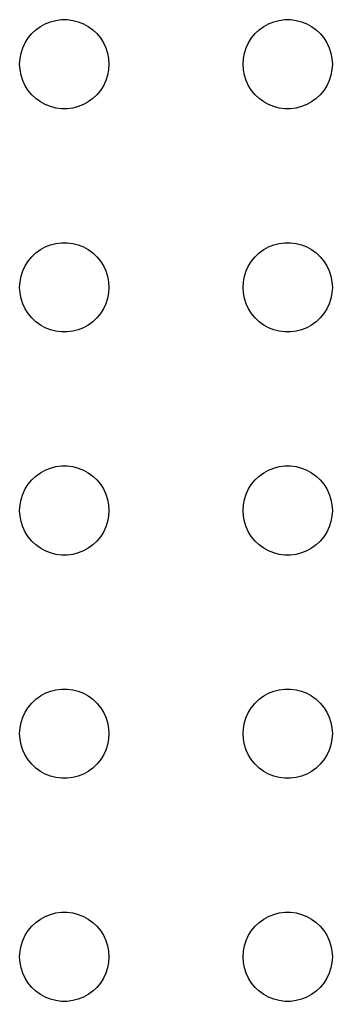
# Model space of a CAD drawing. Header units: metres. Extents: x -142 to 142, y -142 to 142.
# Drawn here: x -78 to -57, y -3 to 63 of the extents above; entities that cross this region are included whole.
import ezdxf

# ---------------------------------------------------------------- set-up
doc = ezdxf.new("R2010")
doc.units = ezdxf.units.M

msp = doc.modelspace()

# ---------------------------------------------------------------- linework, layer by layer
for p, q in [((-76.6075, 62.533), (-76.2773, 62.7145)), ((-76.2773, 62.7145), (-75.927, 62.8532)), ((-75.927, 62.8532), (-75.5621, 62.9469)), ((-75.5621, 62.9469), (-75.1884, 62.9941)), ((-75.1884, 62.9941), (-74.8116, 62.9941)), ((-74.8116, 62.9941), (-74.4379, 62.9469)), ((-74.4379, 62.9469), (-74.073, 62.8532)), ((-74.073, 62.8532), (-73.7227, 62.7145)), ((-73.7227, 62.7145), (-73.3925, 62.533)), ((-61.6075, 62.533), (-61.2773, 62.7145)), ((-61.2773, 62.7145), (-60.927, 62.8532)), ((-60.927, 62.8532), (-60.5621, 62.9469)), ((-60.5621, 62.9469), (-60.1884, 62.9941)), ((-60.1884, 62.9941), (-59.8116, 62.9941)), ((-59.8116, 62.9941), (-59.4379, 62.9469)), ((-59.4379, 62.9469), (-59.0729, 62.8532)), ((-59.0729, 62.8532), (-58.7227, 62.7145)), ((-58.7227, 62.7145), (-58.3925, 62.533)), ((-77.427, 61.7634), (-77.1869, 62.0536)), ((-77.1869, 62.0536), (-76.9123, 62.3115)), ((-76.9123, 62.3115), (-76.6075, 62.533)), ((-73.3925, 62.533), (-73.0877, 62.3115)), ((-73.0877, 62.3115), (-72.8131, 62.0536)), ((-72.8131, 62.0536), (-72.573, 61.7634)), ((-62.427, 61.7634), (-62.1869, 62.0536)), ((-62.1869, 62.0536), (-61.9123, 62.3115)), ((-61.9123, 62.3115), (-61.6075, 62.533)), ((-58.3925, 62.533), (-58.0877, 62.3115)), ((-58.0877, 62.3115), (-57.8131, 62.0536)), ((-57.8131, 62.0536), (-57.5729, 61.7634)), ((-77.7893, 61.1044), (-77.6289, 61.4453)), ((-77.6289, 61.4453), (-77.427, 61.7634)), ((-72.573, 61.7634), (-72.3711, 61.4453)), ((-72.3711, 61.4453), (-72.2107, 61.1044)), ((-62.7893, 61.1044), (-62.6289, 61.4453)), ((-62.6289, 61.4453), (-62.427, 61.7634)), ((-57.5729, 61.7634), (-57.3711, 61.4453)), ((-57.3711, 61.4453), (-57.2107, 61.1044)), ((-77.9763, 60.376), (-77.9057, 60.7461)), ((-77.9057, 60.7461), (-77.7893, 61.1044)), ((-72.2107, 61.1044), (-72.0943, 60.7461)), ((-72.0943, 60.7461), (-72.0237, 60.376)), ((-62.9763, 60.376), (-62.9057, 60.7461)), ((-62.9057, 60.7461), (-62.7893, 61.1044)), ((-57.2107, 61.1044), (-57.0942, 60.7461)), ((-57.0942, 60.7461), (-57.0237, 60.376)), ((-78, 60), (-77.9763, 60.376)), ((-72.0237, 60.376), (-72, 60)), ((-63, 60), (-62.9763, 60.376)), ((-57.0237, 60.376), (-57, 60)), ((-77.9763, 59.624), (-78, 60)), ((-77.9057, 59.2539), (-77.9763, 59.624)), ((-72.0237, 59.624), (-72.0943, 59.2539)), ((-72, 60), (-72.0237, 59.624)), ((-62.9763, 59.624), (-63, 60)), ((-62.9057, 59.2539), (-62.9763, 59.624)), ((-57.0237, 59.624), (-57.0942, 59.2539)), ((-57, 60), (-57.0237, 59.624)), ((-77.7893, 58.8956), (-77.9057, 59.2539)), ((-77.6289, 58.5547), (-77.7893, 58.8956)), ((-72.2107, 58.8956), (-72.3711, 58.5547)), ((-72.0943, 59.2539), (-72.2107, 58.8956)), ((-62.7893, 58.8956), (-62.9057, 59.2539)), ((-62.6289, 58.5547), (-62.7893, 58.8956)), ((-57.2107, 58.8956), (-57.3711, 58.5547)), ((-57.0942, 59.2539), (-57.2107, 58.8956)), ((-77.427, 58.2366), (-77.6289, 58.5547)), ((-77.1869, 57.9464), (-77.427, 58.2366)), ((-72.573, 58.2366), (-72.8131, 57.9464)), ((-72.3711, 58.5547), (-72.573, 58.2366)), ((-62.427, 58.2366), (-62.6289, 58.5547)), ((-62.1869, 57.9464), (-62.427, 58.2366)), ((-57.5729, 58.2366), (-57.8131, 57.9464)), ((-57.3711, 58.5547), (-57.5729, 58.2366)), ((-76.9123, 57.6885), (-77.1869, 57.9464)), ((-76.6075, 57.467), (-76.9123, 57.6885)), ((-76.2773, 57.2855), (-76.6075, 57.467)), ((-73.3925, 57.467), (-73.7227, 57.2855)), ((-73.0877, 57.6885), (-73.3925, 57.467)), ((-72.8131, 57.9464), (-73.0877, 57.6885)), ((-61.9123, 57.6885), (-62.1869, 57.9464)), ((-61.6075, 57.467), (-61.9123, 57.6885)), ((-61.2773, 57.2855), (-61.6075, 57.467)), ((-58.3925, 57.467), (-58.7227, 57.2855)), ((-58.0877, 57.6885), (-58.3925, 57.467)), ((-57.8131, 57.9464), (-58.0877, 57.6885)), ((-75.927, 57.1468), (-76.2773, 57.2855)), ((-75.5621, 57.0531), (-75.927, 57.1468)), ((-75.1884, 57.0059), (-75.5621, 57.0531)), ((-74.8116, 57.0059), (-75.1884, 57.0059)), ((-74.4379, 57.0531), (-74.8116, 57.0059)), ((-74.073, 57.1468), (-74.4379, 57.0531)), ((-73.7227, 57.2855), (-74.073, 57.1468)), ((-60.927, 57.1468), (-61.2773, 57.2855)), ((-60.5621, 57.0531), (-60.927, 57.1468)), ((-60.1884, 57.0059), (-60.5621, 57.0531)), ((-59.8116, 57.0059), (-60.1884, 57.0059)), ((-59.4379, 57.0531), (-59.8116, 57.0059)), ((-59.0729, 57.1468), (-59.4379, 57.0531)), ((-58.7227, 57.2855), (-59.0729, 57.1468)), ((-76.9123, 47.3115), (-76.6075, 47.533)), ((-76.6075, 47.533), (-76.2773, 47.7145)), ((-76.2773, 47.7145), (-75.927, 47.8532)), ((-75.927, 47.8532), (-75.5621, 47.9469)), ((-75.5621, 47.9469), (-75.1884, 47.9941)), ((-75.1884, 47.9941), (-74.8116, 47.9941)), ((-74.8116, 47.9941), (-74.4379, 47.9469)), ((-74.4379, 47.9469), (-74.073, 47.8532)), ((-74.073, 47.8532), (-73.7227, 47.7145)), ((-73.7227, 47.7145), (-73.3925, 47.533)), ((-73.3925, 47.533), (-73.0877, 47.3115)), ((-61.9123, 47.3115), (-61.6075, 47.533)), ((-61.6075, 47.533), (-61.2773, 47.7145)), ((-61.2773, 47.7145), (-60.927, 47.8532)), ((-60.927, 47.8532), (-60.5621, 47.9469)), ((-60.5621, 47.9469), (-60.1884, 47.9941)), ((-60.1884, 47.9941), (-59.8116, 47.9941)), ((-59.8116, 47.9941), (-59.4379, 47.9469)), ((-59.4379, 47.9469), (-59.0729, 47.8532)), ((-59.0729, 47.8532), (-58.7227, 47.7145)), ((-58.7227, 47.7145), (-58.3925, 47.533)), ((-58.3925, 47.533), (-58.0877, 47.3115)), ((-77.427, 46.7634), (-77.1869, 47.0536)), ((-77.1869, 47.0536), (-76.9123, 47.3115)), ((-73.0877, 47.3115), (-72.8131, 47.0536)), ((-72.8131, 47.0536), (-72.573, 46.7634)), ((-62.427, 46.7634), (-62.1869, 47.0536)), ((-62.1869, 47.0536), (-61.9123, 47.3115)), ((-58.0877, 47.3115), (-57.8131, 47.0536)), ((-57.8131, 47.0536), (-57.5729, 46.7634)), ((-77.7893, 46.1044), (-77.6289, 46.4453)), ((-77.6289, 46.4453), (-77.427, 46.7634)), ((-72.573, 46.7634), (-72.3711, 46.4453)), ((-72.3711, 46.4453), (-72.2107, 46.1044)), ((-62.7893, 46.1044), (-62.6289, 46.4453)), ((-62.6289, 46.4453), (-62.427, 46.7634)), ((-57.5729, 46.7634), (-57.3711, 46.4453)), ((-57.3711, 46.4453), (-57.2107, 46.1044)), ((-77.9763, 45.376), (-77.9057, 45.7461)), ((-77.9057, 45.7461), (-77.7893, 46.1044)), ((-72.2107, 46.1044), (-72.0943, 45.7461)), ((-72.0943, 45.7461), (-72.0237, 45.376)), ((-62.9763, 45.376), (-62.9057, 45.7461)), ((-62.9057, 45.7461), (-62.7893, 46.1044)), ((-57.2107, 46.1044), (-57.0942, 45.7461)), ((-57.0942, 45.7461), (-57.0237, 45.376)), ((-78, 45), (-77.9763, 45.376)), ((-77.9763, 44.624), (-78, 45)), ((-72.0237, 45.376), (-72, 45)), ((-72, 45), (-72.0237, 44.624)), ((-63, 45), (-62.9763, 45.376)), ((-62.9763, 44.624), (-63, 45)), ((-57.0237, 45.376), (-57, 45)), ((-57, 45), (-57.0237, 44.624)), ((-77.9057, 44.2539), (-77.9763, 44.624)), ((-77.7893, 43.8956), (-77.9057, 44.2539)), ((-72.0943, 44.2539), (-72.2107, 43.8956)), ((-72.0237, 44.624), (-72.0943, 44.2539)), ((-62.9057, 44.2539), (-62.9763, 44.624)), ((-62.7893, 43.8956), (-62.9057, 44.2539)), ((-57.0942, 44.2539), (-57.2107, 43.8956)), ((-57.0237, 44.624), (-57.0942, 44.2539)), ((-77.6289, 43.5547), (-77.7893, 43.8956)), ((-77.427, 43.2366), (-77.6289, 43.5547)), ((-72.3711, 43.5547), (-72.573, 43.2366)), ((-72.2107, 43.8956), (-72.3711, 43.5547)), ((-62.6289, 43.5547), (-62.7893, 43.8956)), ((-62.427, 43.2366), (-62.6289, 43.5547)), ((-57.3711, 43.5547), (-57.5729, 43.2366)), ((-57.2107, 43.8956), (-57.3711, 43.5547)), ((-77.1869, 42.9464), (-77.427, 43.2366)), ((-76.9123, 42.6885), (-77.1869, 42.9464)), ((-72.8131, 42.9464), (-73.0877, 42.6885)), ((-72.573, 43.2366), (-72.8131, 42.9464)), ((-62.1869, 42.9464), (-62.427, 43.2366)), ((-61.9123, 42.6885), (-62.1869, 42.9464)), ((-57.8131, 42.9464), (-58.0877, 42.6885)), ((-57.5729, 43.2366), (-57.8131, 42.9464)), ((-76.6075, 42.467), (-76.9123, 42.6885)), ((-76.2773, 42.2855), (-76.6075, 42.467)), ((-75.927, 42.1468), (-76.2773, 42.2855)), ((-73.7227, 42.2855), (-74.073, 42.1468)), ((-73.3925, 42.467), (-73.7227, 42.2855)), ((-73.0877, 42.6885), (-73.3925, 42.467)), ((-61.6075, 42.467), (-61.9123, 42.6885)), ((-61.2773, 42.2855), (-61.6075, 42.467)), ((-60.927, 42.1468), (-61.2773, 42.2855)), ((-58.7227, 42.2855), (-59.0729, 42.1468)), ((-58.3925, 42.467), (-58.7227, 42.2855)), ((-58.0877, 42.6885), (-58.3925, 42.467)), ((-75.5621, 42.0531), (-75.927, 42.1468)), ((-75.1884, 42.0059), (-75.5621, 42.0531)), ((-74.8116, 42.0059), (-75.1884, 42.0059)), ((-74.4379, 42.0531), (-74.8116, 42.0059)), ((-74.073, 42.1468), (-74.4379, 42.0531)), ((-60.5621, 42.0531), (-60.927, 42.1468)), ((-60.1884, 42.0059), (-60.5621, 42.0531)), ((-59.8116, 42.0059), (-60.1884, 42.0059)), ((-59.4379, 42.0531), (-59.8116, 42.0059)), ((-59.0729, 42.1468), (-59.4379, 42.0531)), ((-75.5621, 32.9469), (-75.1884, 32.9941)), ((-75.1884, 32.9941), (-74.8116, 32.9941)), ((-74.8116, 32.9941), (-74.4379, 32.9469)), ((-60.5621, 32.9469), (-60.1884, 32.9941)), ((-60.1884, 32.9941), (-59.8116, 32.9941)), ((-59.8116, 32.9941), (-59.4379, 32.9469)), ((-76.9123, 32.3115), (-76.6075, 32.533)), ((-76.6075, 32.533), (-76.2773, 32.7145)), ((-76.2773, 32.7145), (-75.927, 32.8532)), ((-75.927, 32.8532), (-75.5621, 32.9469)), ((-74.4379, 32.9469), (-74.073, 32.8532)), ((-74.073, 32.8532), (-73.7227, 32.7145)), ((-73.7227, 32.7145), (-73.3925, 32.533)), ((-73.3925, 32.533), (-73.0877, 32.3115)), ((-61.9123, 32.3115), (-61.6075, 32.533)), ((-61.6075, 32.533), (-61.2773, 32.7145)), ((-61.2773, 32.7145), (-60.927, 32.8532)), ((-60.927, 32.8532), (-60.5621, 32.9469)), ((-59.4379, 32.9469), (-59.0729, 32.8532)), ((-59.0729, 32.8532), (-58.7227, 32.7145)), ((-58.7227, 32.7145), (-58.3925, 32.533)), ((-58.3925, 32.533), (-58.0877, 32.3115)), ((-77.6289, 31.4453), (-77.427, 31.7634)), ((-77.427, 31.7634), (-77.1869, 32.0536)), ((-77.1869, 32.0536), (-76.9123, 32.3115)), ((-73.0877, 32.3115), (-72.8131, 32.0536)), ((-72.8131, 32.0536), (-72.573, 31.7634)), ((-72.573, 31.7634), (-72.3711, 31.4453)), ((-62.6289, 31.4453), (-62.427, 31.7634)), ((-62.427, 31.7634), (-62.1869, 32.0536)), ((-62.1869, 32.0536), (-61.9123, 32.3115)), ((-58.0877, 32.3115), (-57.8131, 32.0536)), ((-57.8131, 32.0536), (-57.5729, 31.7634)), ((-57.5729, 31.7634), (-57.3711, 31.4453)), ((-77.9057, 30.7461), (-77.7893, 31.1044)), ((-77.7893, 31.1044), (-77.6289, 31.4453)), ((-72.3711, 31.4453), (-72.2107, 31.1044)), ((-72.2107, 31.1044), (-72.0943, 30.7461)), ((-62.9057, 30.7461), (-62.7893, 31.1044)), ((-62.7893, 31.1044), (-62.6289, 31.4453)), ((-57.3711, 31.4453), (-57.2107, 31.1044)), ((-57.2107, 31.1044), (-57.0942, 30.7461)), ((-78, 30), (-77.9763, 30.376)), ((-77.9763, 30.376), (-77.9057, 30.7461)), ((-72.0943, 30.7461), (-72.0237, 30.376)), ((-72.0237, 30.376), (-72, 30)), ((-63, 30), (-62.9763, 30.376)), ((-62.9763, 30.376), (-62.9057, 30.7461)), ((-57.0942, 30.7461), (-57.0237, 30.376)), ((-57.0237, 30.376), (-57, 30)), ((-77.9763, 29.624), (-78, 30)), ((-72, 30), (-72.0237, 29.624)), ((-62.9763, 29.624), (-63, 30)), ((-57, 30), (-57.0237, 29.624)), ((-77.9057, 29.2539), (-77.9763, 29.624)), ((-77.7893, 28.8956), (-77.9057, 29.2539)), ((-72.0943, 29.2539), (-72.2107, 28.8956)), ((-72.0237, 29.624), (-72.0943, 29.2539)), ((-62.9057, 29.2539), (-62.9763, 29.624)), ((-62.7893, 28.8956), (-62.9057, 29.2539)), ((-57.0942, 29.2539), (-57.2107, 28.8956)), ((-57.0237, 29.624), (-57.0942, 29.2539)), ((-77.6289, 28.5547), (-77.7893, 28.8956)), ((-77.427, 28.2366), (-77.6289, 28.5547)), ((-72.3711, 28.5547), (-72.573, 28.2366)), ((-72.2107, 28.8956), (-72.3711, 28.5547)), ((-62.6289, 28.5547), (-62.7893, 28.8956)), ((-62.427, 28.2366), (-62.6289, 28.5547)), ((-57.3711, 28.5547), (-57.5729, 28.2366)), ((-57.2107, 28.8956), (-57.3711, 28.5547)), ((-77.1869, 27.9464), (-77.427, 28.2366)), ((-76.9123, 27.6884), (-77.1869, 27.9464)), ((-72.8131, 27.9464), (-73.0877, 27.6884)), ((-72.573, 28.2366), (-72.8131, 27.9464)), ((-62.1869, 27.9464), (-62.427, 28.2366)), ((-61.9123, 27.6884), (-62.1869, 27.9464)), ((-57.8131, 27.9464), (-58.0877, 27.6884)), ((-57.5729, 28.2366), (-57.8131, 27.9464)), ((-76.6075, 27.467), (-76.9123, 27.6884)), ((-76.2773, 27.2855), (-76.6075, 27.467)), ((-75.927, 27.1468), (-76.2773, 27.2855)), ((-75.5621, 27.0531), (-75.927, 27.1468)), ((-74.073, 27.1468), (-74.4379, 27.0531)), ((-73.7227, 27.2855), (-74.073, 27.1468)), ((-73.3925, 27.467), (-73.7227, 27.2855)), ((-73.0877, 27.6884), (-73.3925, 27.467)), ((-61.6075, 27.467), (-61.9123, 27.6884)), ((-61.2773, 27.2855), (-61.6075, 27.467)), ((-60.927, 27.1468), (-61.2773, 27.2855)), ((-60.5621, 27.0531), (-60.927, 27.1468)), ((-59.0729, 27.1468), (-59.4379, 27.0531)), ((-58.7227, 27.2855), (-59.0729, 27.1468)), ((-58.3925, 27.467), (-58.7227, 27.2855)), ((-58.0877, 27.6884), (-58.3925, 27.467)), ((-75.1884, 27.0059), (-75.5621, 27.0531)), ((-74.8116, 27.0059), (-75.1884, 27.0059)), ((-74.4379, 27.0531), (-74.8116, 27.0059)), ((-60.1884, 27.0059), (-60.5621, 27.0531)), ((-59.8116, 27.0059), (-60.1884, 27.0059)), ((-59.4379, 27.0531), (-59.8116, 27.0059)), ((-76.2773, 17.7145), (-75.927, 17.8532)), ((-75.927, 17.8532), (-75.5621, 17.9469)), ((-75.5621, 17.9469), (-75.1884, 17.9941)), ((-75.1884, 17.9941), (-74.8116, 17.9941)), ((-74.8116, 17.9941), (-74.4379, 17.9469)), ((-74.4379, 17.9469), (-74.073, 17.8532)), ((-74.073, 17.8532), (-73.7227, 17.7145)), ((-61.2773, 17.7145), (-60.927, 17.8532)), ((-60.927, 17.8532), (-60.5621, 17.9469)), ((-60.5621, 17.9469), (-60.1884, 17.9941)), ((-60.1884, 17.9941), (-59.8116, 17.9941)), ((-59.8116, 17.9941), (-59.4379, 17.9469)), ((-59.4379, 17.9469), (-59.0729, 17.8532)), ((-59.0729, 17.8532), (-58.7227, 17.7145)), ((-77.1869, 17.0536), (-76.9123, 17.3115)), ((-76.9123, 17.3115), (-76.6075, 17.533)), ((-76.6075, 17.533), (-76.2773, 17.7145)), ((-73.7227, 17.7145), (-73.3925, 17.533)), ((-73.3925, 17.533), (-73.0877, 17.3115)), ((-73.0877, 17.3115), (-72.8131, 17.0536)), ((-62.1869, 17.0536), (-61.9123, 17.3115)), ((-61.9123, 17.3115), (-61.6075, 17.533)), ((-61.6075, 17.533), (-61.2773, 17.7145)), ((-58.7227, 17.7145), (-58.3925, 17.533)), ((-58.3925, 17.533), (-58.0877, 17.3115)), ((-58.0877, 17.3115), (-57.8131, 17.0536)), ((-77.6289, 16.4453), (-77.427, 16.7634)), ((-77.427, 16.7634), (-77.1869, 17.0536)), ((-72.8131, 17.0536), (-72.573, 16.7634)), ((-72.573, 16.7634), (-72.3711, 16.4453)), ((-62.6289, 16.4453), (-62.427, 16.7634)), ((-62.427, 16.7634), (-62.1869, 17.0536)), ((-57.8131, 17.0536), (-57.5729, 16.7634)), ((-57.5729, 16.7634), (-57.3711, 16.4453)), ((-77.9057, 15.7461), (-77.7893, 16.1044)), ((-77.7893, 16.1044), (-77.6289, 16.4453)), ((-72.3711, 16.4453), (-72.2107, 16.1044)), ((-72.2107, 16.1044), (-72.0943, 15.7461)), ((-62.9057, 15.7461), (-62.7893, 16.1044)), ((-62.7893, 16.1044), (-62.6289, 16.4453)), ((-57.3711, 16.4453), (-57.2107, 16.1044)), ((-57.2107, 16.1044), (-57.0942, 15.7461)), ((-78, 15), (-77.9763, 15.376)), ((-77.9763, 15.376), (-77.9057, 15.7461)), ((-72.0943, 15.7461), (-72.0237, 15.376)), ((-72.0237, 15.376), (-72, 15)), ((-63, 15), (-62.9763, 15.376)), ((-62.9763, 15.376), (-62.9057, 15.7461)), ((-57.0942, 15.7461), (-57.0237, 15.376)), ((-57.0237, 15.376), (-57, 15)), ((-77.9763, 14.624), (-78, 15)), ((-77.9057, 14.2539), (-77.9763, 14.624)), ((-72.0237, 14.624), (-72.0943, 14.2539)), ((-72, 15), (-72.0237, 14.624)), ((-62.9763, 14.624), (-63, 15)), ((-62.9057, 14.2539), (-62.9763, 14.624)), ((-57.0237, 14.624), (-57.0942, 14.2539)), ((-57, 15), (-57.0237, 14.624)), ((-77.7893, 13.8956), (-77.9057, 14.2539)), ((-77.6289, 13.5547), (-77.7893, 13.8956)), ((-72.2107, 13.8956), (-72.3711, 13.5547)), ((-72.0943, 14.2539), (-72.2107, 13.8956)), ((-62.7893, 13.8956), (-62.9057, 14.2539)), ((-62.6289, 13.5547), (-62.7893, 13.8956)), ((-57.2107, 13.8956), (-57.3711, 13.5547)), ((-57.0942, 14.2539), (-57.2107, 13.8956)), ((-77.427, 13.2366), (-77.6289, 13.5547)), ((-77.1869, 12.9464), (-77.427, 13.2366)), ((-72.573, 13.2366), (-72.8131, 12.9464)), ((-72.3711, 13.5547), (-72.573, 13.2366)), ((-62.427, 13.2366), (-62.6289, 13.5547)), ((-62.1869, 12.9464), (-62.427, 13.2366)), ((-57.5729, 13.2366), (-57.8131, 12.9464)), ((-57.3711, 13.5547), (-57.5729, 13.2366)), ((-76.9123, 12.6884), (-77.1869, 12.9464)), ((-76.6075, 12.467), (-76.9123, 12.6884)), ((-73.0877, 12.6884), (-73.3925, 12.467)), ((-72.8131, 12.9464), (-73.0877, 12.6884)), ((-61.9123, 12.6884), (-62.1869, 12.9464)), ((-61.6075, 12.467), (-61.9123, 12.6884)), ((-58.0877, 12.6884), (-58.3925, 12.467)), ((-57.8131, 12.9464), (-58.0877, 12.6884)), ((-76.2773, 12.2855), (-76.6075, 12.467)), ((-75.927, 12.1468), (-76.2773, 12.2855)), ((-75.5621, 12.0531), (-75.927, 12.1468)), ((-75.1884, 12.0059), (-75.5621, 12.0531)), ((-74.8116, 12.0059), (-75.1884, 12.0059)), ((-74.4379, 12.0531), (-74.8116, 12.0059)), ((-74.073, 12.1468), (-74.4379, 12.0531)), ((-73.7227, 12.2855), (-74.073, 12.1468)), ((-73.3925, 12.467), (-73.7227, 12.2855)), ((-61.2773, 12.2855), (-61.6075, 12.467)), ((-60.927, 12.1468), (-61.2773, 12.2855)), ((-60.5621, 12.0531), (-60.927, 12.1468)), ((-60.1884, 12.0059), (-60.5621, 12.0531)), ((-59.8116, 12.0059), (-60.1884, 12.0059)), ((-59.4379, 12.0531), (-59.8116, 12.0059)), ((-59.0729, 12.1468), (-59.4379, 12.0531)), ((-58.7227, 12.2855), (-59.0729, 12.1468)), ((-58.3925, 12.467), (-58.7227, 12.2855)), ((-76.6075, 2.53297), (-76.2773, 2.71448)), ((-76.2773, 2.71448), (-75.927, 2.85316)), ((-75.927, 2.85316), (-75.5621, 2.94685)), ((-75.5621, 2.94685), (-75.1884, 2.99408)), ((-75.1884, 2.99408), (-74.8116, 2.99408)), ((-74.8116, 2.99408), (-74.4379, 2.94685)), ((-74.4379, 2.94685), (-74.073, 2.85316)), ((-74.073, 2.85316), (-73.7227, 2.71448)), ((-73.7227, 2.71448), (-73.3925, 2.53297)), ((-61.6075, 2.53297), (-61.2773, 2.71448)), ((-61.2773, 2.71448), (-60.927, 2.85316)), ((-60.927, 2.85316), (-60.5621, 2.94685)), ((-60.5621, 2.94685), (-60.1884, 2.99408)), ((-60.1884, 2.99408), (-59.8116, 2.99408)), ((-59.8116, 2.99408), (-59.4379, 2.94685)), ((-59.4379, 2.94685), (-59.0729, 2.85316)), ((-59.0729, 2.85316), (-58.7227, 2.71448)), ((-58.7227, 2.71448), (-58.3925, 2.53297)), ((-77.427, 1.76335), (-77.1869, 2.05363)), ((-77.1869, 2.05363), (-76.9123, 2.31154)), ((-76.9123, 2.31154), (-76.6075, 2.53297)), ((-73.3925, 2.53297), (-73.0877, 2.31154)), ((-73.0877, 2.31154), (-72.8131, 2.05363)), ((-72.8131, 2.05363), (-72.573, 1.76335)), ((-62.427, 1.76335), (-62.1869, 2.05363)), ((-62.1869, 2.05363), (-61.9123, 2.31154)), ((-61.9123, 2.31154), (-61.6075, 2.53297)), ((-58.3925, 2.53297), (-58.0877, 2.31154)), ((-58.0877, 2.31154), (-57.8131, 2.05363)), ((-57.8131, 2.05363), (-57.5729, 1.76335)), ((-77.7893, 1.10437), (-77.6289, 1.44525)), ((-77.6289, 1.44525), (-77.427, 1.76335)), ((-72.573, 1.76335), (-72.3711, 1.44525)), ((-72.3711, 1.44525), (-72.2107, 1.10437)), ((-62.7893, 1.10437), (-62.6289, 1.44525)), ((-62.6289, 1.44525), (-62.427, 1.76335)), ((-57.5729, 1.76335), (-57.3711, 1.44525)), ((-57.3711, 1.44525), (-57.2107, 1.10437)), ((-77.9763, 0.37599), (-77.9057, 0.74606)), ((-77.9057, 0.74606), (-77.7893, 1.10437)), ((-72.2107, 1.10437), (-72.0943, 0.74606)), ((-72.0943, 0.74606), (-72.0237, 0.37599)), ((-62.9763, 0.37599), (-62.9057, 0.74606)), ((-62.9057, 0.74606), (-62.7893, 1.10437)), ((-57.2107, 1.10437), (-57.0942, 0.74606)), ((-57.0942, 0.74606), (-57.0237, 0.37599)), ((-78, 0), (-77.9763, 0.37599)), ((-77.9763, -0.37599), (-78, 0)), ((-72.0237, 0.37599), (-72, 0)), ((-72, 0), (-72.0237, -0.37599)), ((-63, 0), (-62.9763, 0.37599)), ((-62.9763, -0.37599), (-63, 0)), ((-57.0237, 0.37599), (-57, 0)), ((-57, 0), (-57.0237, -0.37599)), ((-77.9057, -0.74606), (-77.9763, -0.37599)), ((-72.0237, -0.37599), (-72.0943, -0.74606)), ((-62.9057, -0.74606), (-62.9763, -0.37599)), ((-57.0237, -0.37599), (-57.0942, -0.74606)), ((-77.7893, -1.10437), (-77.9057, -0.74606)), ((-77.6289, -1.44525), (-77.7893, -1.10437)), ((-72.2107, -1.10437), (-72.3711, -1.44525)), ((-72.0943, -0.74606), (-72.2107, -1.10437)), ((-62.7893, -1.10437), (-62.9057, -0.74606)), ((-62.6289, -1.44525), (-62.7893, -1.10437)), ((-57.2107, -1.10437), (-57.3711, -1.44525)), ((-57.0942, -0.74606), (-57.2107, -1.10437)), ((-77.427, -1.76335), (-77.6289, -1.44525)), ((-77.1869, -2.05363), (-77.427, -1.76335)), ((-72.573, -1.76335), (-72.8131, -2.05363)), ((-72.3711, -1.44525), (-72.573, -1.76335)), ((-62.427, -1.76335), (-62.6289, -1.44525)), ((-62.1869, -2.05363), (-62.427, -1.76335)), ((-57.5729, -1.76335), (-57.8131, -2.05363)), ((-57.3711, -1.44525), (-57.5729, -1.76335)), ((-76.9123, -2.31154), (-77.1869, -2.05363)), ((-76.6075, -2.53297), (-76.9123, -2.31154)), ((-76.2773, -2.71448), (-76.6075, -2.53297)), ((-73.3925, -2.53297), (-73.7227, -2.71448)), ((-73.0877, -2.31154), (-73.3925, -2.53297)), ((-72.8131, -2.05363), (-73.0877, -2.31154)), ((-61.9123, -2.31154), (-62.1869, -2.05363)), ((-61.6075, -2.53297), (-61.9123, -2.31154)), ((-61.2773, -2.71448), (-61.6075, -2.53297)), ((-58.3925, -2.53297), (-58.7227, -2.71448)), ((-58.0877, -2.31154), (-58.3925, -2.53297)), ((-57.8131, -2.05363), (-58.0877, -2.31154)), ((-75.927, -2.85316), (-76.2773, -2.71448)), ((-75.5621, -2.94685), (-75.927, -2.85316)), ((-75.1884, -2.99408), (-75.5621, -2.94685)), ((-74.8116, -2.99408), (-75.1884, -2.99408)), ((-74.4379, -2.94685), (-74.8116, -2.99408)), ((-74.073, -2.85316), (-74.4379, -2.94685)), ((-73.7227, -2.71448), (-74.073, -2.85316)), ((-60.927, -2.85316), (-61.2773, -2.71448)), ((-60.5621, -2.94685), (-60.927, -2.85316)), ((-60.1884, -2.99408), (-60.5621, -2.94685)), ((-59.8116, -2.99408), (-60.1884, -2.99408)), ((-59.4379, -2.94685), (-59.8116, -2.99408)), ((-59.0729, -2.85316), (-59.4379, -2.94685)), ((-58.7227, -2.71448), (-59.0729, -2.85316))]:
    msp.add_line(p, q)

doc.saveas('drawing.dxf')
